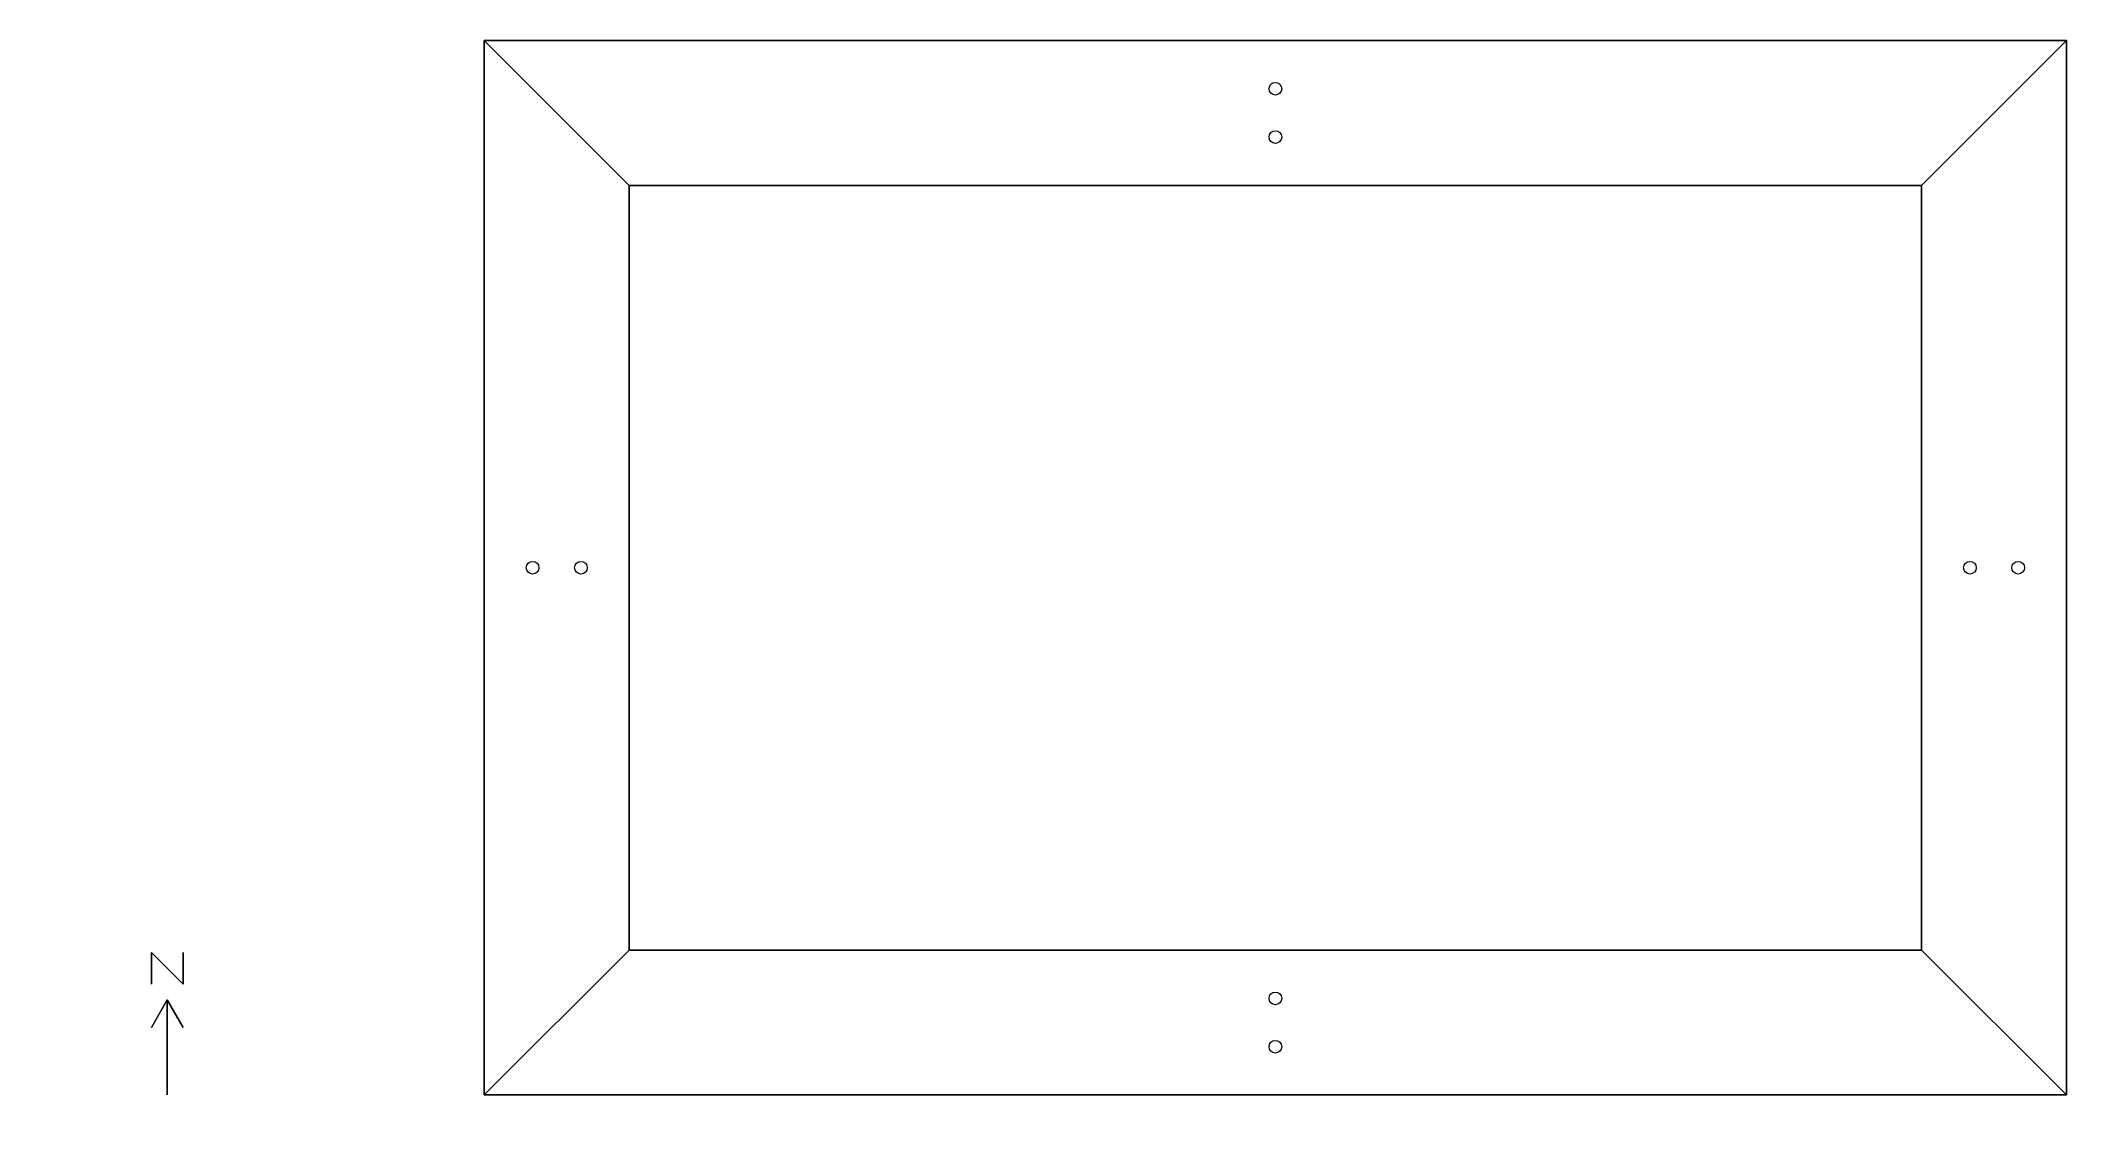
# Model space of a CAD drawing. Header units: metres. Extents: x -14 to 49.9, y -1.1 to 33.3.
import ezdxf

# ---------------------------------------------------------------- set-up
doc = ezdxf.new("R2010")
doc.units = ezdxf.units.M

msp = doc.modelspace()

# ---------------------------------------------------------------- linework, layer by layer
at = {"layer": '1', "color": 3}
for points in [[(-10.5, 4.5, 0.1), (-10.5, 4.5), (-10.5, 3.5), (-10.5, 3.5, 0.1)], [(-10.5, 4.5, 0.1), (-10.5, 4.5), (-9.5, 3.5), (-9.5, 3.5, 0.1)], [(-9.5, 4.5, 0.1), (-9.5, 4.5), (-9.5, 3.5), (-9.5, 3.5, 0.1)], [(-10, 3, 0.1), (-10, 3), (-10.5, 2.134), (-10.5, 2.134, 0.1)], [(-10, 3, 0.1), (-10, 3), (-10, 0), (-10, 0, 0.1)], [(-10, 3, 0.1), (-10, 3), (-9.5, 2.134), (-9.5, 2.134, 0.1)]]:
    msp.add_3dface(points, dxfattribs=at)
at = {"layer": 'CORE_BOTTOM', "color": 43}
for points in [[(45.3375, 28.7006, 2.7432), (45.3375, 28.7006), (4.5732, 28.7006), (4.5732, 28.7006, 2.7432)], [(4.5732, 28.7006, 2.7432), (4.5732, 28.7006), (4.5732, 4.5732), (4.5732, 4.5732, 2.7432)], [(45.3375, 4.5732, 2.7432), (45.3375, 4.5732), (45.3375, 28.7006), (45.3375, 28.7006, 2.7432)], [(4.5732, 4.5732, 2.7432), (4.5732, 4.5732), (45.3375, 4.5732), (45.3375, 4.5732, 2.7432)]]:
    msp.add_3dface(points, dxfattribs=at)
at = {"layer": 'CORE_BOTTOM', "color": 8}
msp.add_3dface([(45.3375, 28.7006), (45.3375, 4.5732), (4.5732, 4.5732), (4.5732, 28.7006)], dxfattribs=at)
at = {"layer": 'CORE_BOTTOM', "color": 15}
msp.add_3dface([(4.5732, 28.7006, 2.7432), (4.5732, 4.5732, 2.7432), (45.3375, 4.5732, 2.7432), (45.3375, 28.7006, 2.7432)], dxfattribs=at)
at = {"layer": 'CORE_MID', "color": 43}
for points in [[(45.3375, 28.7006, 6.7056), (45.3375, 28.7006, 3.9624), (4.5732, 28.7006, 3.9624), (4.5732, 28.7006, 6.7056)], [(4.5732, 28.7006, 6.7056), (4.5732, 28.7006, 3.9624), (4.5732, 4.5732, 3.9624), (4.5732, 4.5732, 6.7056)], [(45.3375, 4.5732, 6.7056), (45.3375, 4.5732, 3.9624), (45.3375, 28.7006, 3.9624), (45.3375, 28.7006, 6.7056)], [(4.5732, 4.5732, 6.7056), (4.5732, 4.5732, 3.9624), (45.3375, 4.5732, 3.9624), (45.3375, 4.5732, 6.7056)]]:
    msp.add_3dface(points, dxfattribs=at)
at = {"layer": 'CORE_MID', "color": 8}
msp.add_3dface([(45.3375, 28.7006, 3.9624), (45.3375, 4.5732, 3.9624), (4.5732, 4.5732, 3.9624), (4.5732, 28.7006, 3.9624)], dxfattribs=at)
at = {"layer": 'CORE_MID', "color": 15}
msp.add_3dface([(4.5732, 28.7006, 6.7056), (4.5732, 4.5732, 6.7056), (45.3375, 4.5732, 6.7056), (45.3375, 28.7006, 6.7056)], dxfattribs=at)
at = {"layer": 'CORE_TOP', "color": 43}
for points in [[(45.3375, 28.7006, 10.668), (45.3375, 28.7006, 7.9248), (4.5732, 28.7006, 7.9248), (4.5732, 28.7006, 10.668)], [(4.5732, 28.7006, 10.668), (4.5732, 28.7006, 7.9248), (4.5732, 4.5732, 7.9248), (4.5732, 4.5732, 10.668)], [(45.3375, 4.5732, 10.668), (45.3375, 4.5732, 7.9248), (45.3375, 28.7006, 7.9248), (45.3375, 28.7006, 10.668)], [(4.5732, 4.5732, 10.668), (4.5732, 4.5732, 7.9248), (45.3375, 4.5732, 7.9248), (45.3375, 4.5732, 10.668)]]:
    msp.add_3dface(points, dxfattribs=at)
at = {"layer": 'CORE_TOP', "color": 8}
msp.add_3dface([(45.3375, 28.7006, 7.9248), (45.3375, 4.5732, 7.9248), (4.5732, 4.5732, 7.9248), (4.5732, 28.7006, 7.9248)], dxfattribs=at)
at = {"layer": 'CORE_TOP', "color": 15}
msp.add_3dface([(45.3375, 4.5732, 10.668), (45.3375, 28.7006, 10.668), (4.5732, 28.7006, 10.668), (4.5732, 4.5732, 10.668)], dxfattribs=at)
at = {"layer": 'FIRSTFLOOR_PLENUM', "color": 43}
for points in [[(49.911, 33.2738, 3.9624), (49.911, 33.2738, 2.7432), (0, 33.2738, 2.7432), (0, 33.2738, 3.9624)], [(0, 33.2738, 3.9624), (0, 33.2738, 2.7432), (0, 0, 2.7432), (0, 0, 3.9624)], [(49.911, 0, 3.9624), (49.911, 0, 2.7432), (49.911, 33.2738, 2.7432), (49.911, 33.2738, 3.9624)], [(0, 0, 3.9624), (0, 0, 2.7432), (49.911, 0, 2.7432), (49.911, 0, 3.9624)]]:
    msp.add_3dface(points, dxfattribs=at)
at = {"layer": 'FIRSTFLOOR_PLENUM', "color": 8}
for points in [[(49.911, 33.2738, 2.7432), (45.3375, 28.7006, 2.7432), (4.5732, 28.7006, 2.7432), (0, 33.2738, 2.7432)], [(0, 33.2738, 2.7432), (4.5732, 28.7006, 2.7432), (4.5732, 4.5732, 2.7432), (0, 0, 2.7432)], [(49.911, 0, 2.7432), (45.3375, 4.5732, 2.7432), (45.3375, 28.7006, 2.7432), (49.911, 33.2738, 2.7432)], [(45.3375, 28.7006, 2.7432), (45.3375, 4.5732, 2.7432), (4.5732, 4.5732, 2.7432), (4.5732, 28.7006, 2.7432)], [(0, 0, 2.7432), (4.5732, 4.5732, 2.7432), (45.3375, 4.5732, 2.7432), (49.911, 0, 2.7432)]]:
    msp.add_3dface(points, dxfattribs=at)
at = {"layer": 'FIRSTFLOOR_PLENUM', "color": 15}
for points in [[(0, 33.2738, 3.9624), (4.5732, 28.7006, 3.9624), (45.3375, 28.7006, 3.9624), (49.911, 33.2738, 3.9624)], [(0, 0, 3.9624), (4.5732, 4.5732, 3.9624), (4.5732, 28.7006, 3.9624), (0, 33.2738, 3.9624)], [(49.911, 33.2738, 3.9624), (45.3375, 28.7006, 3.9624), (45.3375, 4.5732, 3.9624), (49.911, 0, 3.9624)], [(4.5732, 28.7006, 3.9624), (4.5732, 4.5732, 3.9624), (45.3375, 4.5732, 3.9624), (45.3375, 28.7006, 3.9624)], [(49.911, 0, 3.9624), (45.3375, 4.5732, 3.9624), (4.5732, 4.5732, 3.9624), (0, 0, 3.9624)]]:
    msp.add_3dface(points, dxfattribs=at)
at = {"layer": 'MIDFLOOR_PLENUM', "color": 43}
for points in [[(49.911, 33.2738, 7.9248), (49.911, 33.2738, 6.7056), (0, 33.2738, 6.7056), (0, 33.2738, 7.9248)], [(0, 33.2738, 7.9248), (0, 33.2738, 6.7056), (0, 0, 6.7056), (0, 0, 7.9248)], [(49.911, 0, 7.9248), (49.911, 0, 6.7056), (49.911, 33.2738, 6.7056), (49.911, 33.2738, 7.9248)], [(0, 0, 7.9248), (0, 0, 6.7056), (49.911, 0, 6.7056), (49.911, 0, 7.9248)]]:
    msp.add_3dface(points, dxfattribs=at)
at = {"layer": 'MIDFLOOR_PLENUM', "color": 8}
for points in [[(49.911, 33.2738, 6.7056), (45.3375, 28.7006, 6.7056), (4.5732, 28.7006, 6.7056), (0, 33.2738, 6.7056)], [(0, 33.2738, 6.7056), (4.5732, 28.7006, 6.7056), (4.5732, 4.5732, 6.7056), (0, 0, 6.7056)], [(49.911, 0, 6.7056), (45.3375, 4.5732, 6.7056), (45.3375, 28.7006, 6.7056), (49.911, 33.2738, 6.7056)], [(45.3375, 28.7006, 6.7056), (45.3375, 4.5732, 6.7056), (4.5732, 4.5732, 6.7056), (4.5732, 28.7006, 6.7056)], [(0, 0, 6.7056), (4.5732, 4.5732, 6.7056), (45.3375, 4.5732, 6.7056), (49.911, 0, 6.7056)]]:
    msp.add_3dface(points, dxfattribs=at)
at = {"layer": 'MIDFLOOR_PLENUM', "color": 15}
for points in [[(0, 33.2738, 7.9248), (4.5732, 28.7006, 7.9248), (45.3375, 28.7006, 7.9248), (49.911, 33.2738, 7.9248)], [(0, 0, 7.9248), (4.5732, 4.5732, 7.9248), (4.5732, 28.7006, 7.9248), (0, 33.2738, 7.9248)], [(49.911, 33.2738, 7.9248), (45.3375, 28.7006, 7.9248), (45.3375, 4.5732, 7.9248), (49.911, 0, 7.9248)], [(4.5732, 28.7006, 7.9248), (4.5732, 4.5732, 7.9248), (45.3375, 4.5732, 7.9248), (45.3375, 28.7006, 7.9248)], [(49.911, 0, 7.9248), (45.3375, 4.5732, 7.9248), (4.5732, 4.5732, 7.9248), (0, 0, 7.9248)]]:
    msp.add_3dface(points, dxfattribs=at)
at = {"layer": 'PERIMETER_BOT_ZN_1', "color": 5}
msp.add_circle((24.9555, 3.048, 0.762), 0.2, dxfattribs=at)
msp.add_circle((24.9555, 3.048, 0.762), 0.2, dxfattribs=at)
at = {"layer": 'PERIMETER_BOT_ZN_1', "color": 10}
msp.add_circle((24.9555, 1.524, 0.762), 0.2, dxfattribs=at)
msp.add_circle((24.9555, 1.524, 0.762), 0.2, dxfattribs=at)
at = {"layer": 'PERIMETER_BOT_ZN_1', "color": 43}
for points in [[(4.5732, 4.5732, 2.7432), (4.5732, 4.5732), (0, 0), (0, 0, 2.7432)], [(45.3375, 4.5732, 2.7432), (45.3375, 4.5732), (4.5732, 4.5732), (4.5732, 4.5732, 2.7432)], [(49.911, 0, 2.7432), (49.911, 0), (45.3375, 4.5732), (45.3375, 4.5732, 2.7432)], [(0, 0, 2.7432), (0, 0), (49.911, 0), (49.911, 0, 2.7432)]]:
    msp.add_3dface(points, dxfattribs=at)
at = {"layer": 'PERIMETER_BOT_ZN_1', "color": 8}
msp.add_3dface([(0, 0), (4.5732, 4.5732), (45.3375, 4.5732), (49.911, 0)], dxfattribs=at)
at = {"layer": 'PERIMETER_BOT_ZN_1', "color": 15}
msp.add_3dface([(49.911, 0, 2.7432), (45.3375, 4.5732, 2.7432), (4.5732, 4.5732, 2.7432), (0, 0, 2.7432)], dxfattribs=at)
at = {"layer": 'PERIMETER_BOT_ZN_1', "color": 143}
for points in [[(0, 0, 2.3293), (0, 0, 0.9546), (15.8242, 0, 0.9546), (15.8242, 0, 2.3293)], [(17.0434, 0, 2.3293), (17.0434, 0, 0.9546), (32.8676, 0, 0.9546), (32.8676, 0, 2.3293)], [(34.0868, 0, 2.3293), (34.0868, 0, 0.9546), (49.91, 0, 0.9546), (49.91, 0, 2.3293)]]:
    msp.add_3dface(points, dxfattribs=at)
at = {"layer": 'PERIMETER_BOT_ZN_1', "color": 45}
for points in [[(15.9826, 0, 2.1336), (15.9826, 0), (16.897, 0), (16.897, 0, 2.1336)], [(33.0113, 0, 2.1336), (33.0113, 0), (33.9257, 0), (33.9257, 0, 2.1336)]]:
    msp.add_3dface(points, dxfattribs=at)
at = {"layer": 'PERIMETER_BOT_ZN_2', "color": 5}
msp.add_circle((46.863, 16.6369, 0.762), 0.2, dxfattribs=at)
msp.add_circle((46.863, 16.6369, 0.762), 0.2, dxfattribs=at)
at = {"layer": 'PERIMETER_BOT_ZN_2', "color": 10}
msp.add_circle((48.387, 16.6369, 0.762), 0.2, dxfattribs=at)
msp.add_circle((48.387, 16.6369, 0.762), 0.2, dxfattribs=at)
at = {"layer": 'PERIMETER_BOT_ZN_2', "color": 43}
for points in [[(49.911, 33.2738, 2.7432), (49.911, 33.2738), (45.3375, 28.7006), (45.3375, 28.7006, 2.7432)], [(49.911, 0, 2.7432), (49.911, 0), (49.911, 33.2738), (49.911, 33.2738, 2.7432)], [(45.3375, 28.7006, 2.7432), (45.3375, 28.7006), (45.3375, 4.5732), (45.3375, 4.5732, 2.7432)], [(45.3375, 4.5732, 2.7432), (45.3375, 4.5732), (49.911, 0), (49.911, 0, 2.7432)]]:
    msp.add_3dface(points, dxfattribs=at)
at = {"layer": 'PERIMETER_BOT_ZN_2', "color": 8}
msp.add_3dface([(49.911, 0), (45.3375, 4.5732), (45.3375, 28.7006), (49.911, 33.2738)], dxfattribs=at)
at = {"layer": 'PERIMETER_BOT_ZN_2', "color": 15}
msp.add_3dface([(49.911, 33.2738, 2.7432), (45.3375, 28.7006, 2.7432), (45.3375, 4.5732, 2.7432), (49.911, 0, 2.7432)], dxfattribs=at)
at = {"layer": 'PERIMETER_BOT_ZN_2', "color": 143}
for points in [[(49.911, 32.0545, 2.3293), (49.911, 32.0545, 0.9719), (49.911, 33.2737, 0.9719), (49.911, 33.2737, 2.3293)], [(49.911, 0, 2.3293), (49.911, 0, 0.9719), (49.911, 30.8353, 0.9719), (49.911, 30.8353, 2.3293)]]:
    msp.add_3dface(points, dxfattribs=at)
at = {"layer": 'PERIMETER_BOT_ZN_2', "color": 45}
msp.add_3dface([(49.911, 30.9852, 2.1336), (49.911, 30.9852), (49.911, 31.8996), (49.911, 31.8996, 2.1336)], dxfattribs=at)
at = {"layer": 'PERIMETER_BOT_ZN_3', "color": 10}
msp.add_circle((24.9555, 31.7498, 0.762), 0.2, dxfattribs=at)
msp.add_circle((24.9555, 31.7498, 0.762), 0.2, dxfattribs=at)
at = {"layer": 'PERIMETER_BOT_ZN_3', "color": 5}
msp.add_circle((24.9555, 30.2258, 0.762), 0.2, dxfattribs=at)
msp.add_circle((24.9555, 30.2258, 0.762), 0.2, dxfattribs=at)
at = {"layer": 'PERIMETER_BOT_ZN_3', "color": 43}
for points in [[(49.911, 33.2738, 2.7432), (49.911, 33.2738), (0, 33.2738), (0, 33.2738, 2.7432)], [(0, 33.2738, 2.7432), (0, 33.2738), (4.5732, 28.7006), (4.5732, 28.7006, 2.7432)], [(45.3375, 28.7006, 2.7432), (45.3375, 28.7006), (49.911, 33.2738), (49.911, 33.2738, 2.7432)], [(4.5732, 28.7006, 2.7432), (4.5732, 28.7006), (45.3375, 28.7006), (45.3375, 28.7006, 2.7432)]]:
    msp.add_3dface(points, dxfattribs=at)
at = {"layer": 'PERIMETER_BOT_ZN_3', "color": 143}
for points in [[(15.8242, 33.2738, 2.3293), (15.8242, 33.2738, 0.9546), (0, 33.2738, 0.9546), (0, 33.2738, 2.3293)], [(32.8676, 33.2738, 2.3293), (32.8676, 33.2738, 0.9546), (17.0434, 33.2738, 0.9546), (17.0434, 33.2738, 2.3293)], [(49.91, 33.2738, 2.3293), (49.91, 33.2738, 0.9546), (34.0868, 33.2738, 0.9546), (34.0868, 33.2738, 2.3293)]]:
    msp.add_3dface(points, dxfattribs=at)
at = {"layer": 'PERIMETER_BOT_ZN_3', "color": 8}
msp.add_3dface([(49.911, 33.2738), (45.3375, 28.7006), (4.5732, 28.7006), (0, 33.2738)], dxfattribs=at)
at = {"layer": 'PERIMETER_BOT_ZN_3', "color": 15}
msp.add_3dface([(0, 33.2738, 2.7432), (4.5732, 28.7006, 2.7432), (45.3375, 28.7006, 2.7432), (49.911, 33.2738, 2.7432)], dxfattribs=at)
at = {"layer": 'PERIMETER_BOT_ZN_3', "color": 45}
for points in [[(16.8433, 33.2738, 2.1336), (16.8433, 33.2738), (15.9289, 33.2738), (15.9289, 33.2738, 2.1336)], [(33.9447, 33.2738, 2.1336), (33.9447, 33.2738), (33.0303, 33.2738), (33.0303, 33.2738, 2.1336)]]:
    msp.add_3dface(points, dxfattribs=at)
at = {"layer": 'PERIMETER_BOT_ZN_4', "color": 10}
msp.add_circle((1.524, 16.6369, 0.762), 0.2, dxfattribs=at)
msp.add_circle((1.524, 16.6369, 0.762), 0.2, dxfattribs=at)
at = {"layer": 'PERIMETER_BOT_ZN_4', "color": 5}
msp.add_circle((3.048, 16.6369, 0.762), 0.2, dxfattribs=at)
msp.add_circle((3.048, 16.6369, 0.762), 0.2, dxfattribs=at)
at = {"layer": 'PERIMETER_BOT_ZN_4', "color": 43}
for points in [[(0, 33.2738, 2.7432), (0, 33.2738), (0, 0), (0, 0, 2.7432)], [(4.5732, 28.7006, 2.7432), (4.5732, 28.7006), (0, 33.2738), (0, 33.2738, 2.7432)], [(4.5732, 4.5732, 2.7432), (4.5732, 4.5732), (4.5732, 28.7006), (4.5732, 28.7006, 2.7432)], [(0, 0, 2.7432), (0, 0), (4.5732, 4.5732), (4.5732, 4.5732, 2.7432)]]:
    msp.add_3dface(points, dxfattribs=at)
at = {"layer": 'PERIMETER_BOT_ZN_4', "color": 8}
msp.add_3dface([(0, 33.2738), (4.5732, 28.7006), (4.5732, 4.5732), (0, 0)], dxfattribs=at)
at = {"layer": 'PERIMETER_BOT_ZN_4', "color": 15}
msp.add_3dface([(0, 0, 2.7432), (4.5732, 4.5732, 2.7432), (4.5732, 28.7006, 2.7432), (0, 33.2738, 2.7432)], dxfattribs=at)
at = {"layer": 'PERIMETER_BOT_ZN_4', "color": 143}
for points in [[(0, 33.2737, 2.3293), (0, 33.2737, 0.9719), (0, 2.4384, 0.9719), (0, 2.4384, 2.3293)], [(0, 1.2192, 2.3293), (0, 1.2192, 0.9719), (0, 0, 0.9719), (0, 0, 2.3293)]]:
    msp.add_3dface(points, dxfattribs=at)
at = {"layer": 'PERIMETER_BOT_ZN_4', "color": 45}
msp.add_3dface([(0, 2.2796, 2.1336), (0, 2.2796), (0, 1.3652), (0, 1.3652, 2.1336)], dxfattribs=at)
at = {"layer": 'PERIMETER_MID_ZN_1', "color": 5}
msp.add_circle((24.9555, 3.048, 4.7244), 0.2, dxfattribs=at)
msp.add_circle((24.9555, 3.048, 4.7244), 0.2, dxfattribs=at)
at = {"layer": 'PERIMETER_MID_ZN_1', "color": 10}
msp.add_circle((24.9555, 1.524, 4.7244), 0.2, dxfattribs=at)
msp.add_circle((24.9555, 1.524, 4.7244), 0.2, dxfattribs=at)
at = {"layer": 'PERIMETER_MID_ZN_1', "color": 43}
for points in [[(4.5732, 4.5732, 6.7056), (4.5732, 4.5732, 3.9624), (0, 0, 3.9624), (0, 0, 6.7056)], [(45.3375, 4.5732, 6.7056), (45.3375, 4.5732, 3.9624), (4.5732, 4.5732, 3.9624), (4.5732, 4.5732, 6.7056)], [(49.911, 0, 6.7056), (49.911, 0, 3.9624), (45.3375, 4.5732, 3.9624), (45.3375, 4.5732, 6.7056)], [(0, 0, 6.7056), (0, 0, 3.9624), (49.911, 0, 3.9624), (49.911, 0, 6.7056)]]:
    msp.add_3dface(points, dxfattribs=at)
at = {"layer": 'PERIMETER_MID_ZN_1', "color": 8}
msp.add_3dface([(0, 0, 3.9624), (4.5732, 4.5732, 3.9624), (45.3375, 4.5732, 3.9624), (49.911, 0, 3.9624)], dxfattribs=at)
at = {"layer": 'PERIMETER_MID_ZN_1', "color": 15}
msp.add_3dface([(49.911, 0, 6.7056), (45.3375, 4.5732, 6.7056), (4.5732, 4.5732, 6.7056), (0, 0, 6.7056)], dxfattribs=at)
at = {"layer": 'PERIMETER_MID_ZN_1', "color": 143}
msp.add_3dface([(0, 0, 6.2917), (0, 0, 4.9841), (49.91, 0, 4.9841), (49.91, 0, 6.2917)], dxfattribs=at)
at = {"layer": 'PERIMETER_MID_ZN_2', "color": 5}
msp.add_circle((46.863, 16.6369, 4.7244), 0.2, dxfattribs=at)
msp.add_circle((46.863, 16.6369, 4.7244), 0.2, dxfattribs=at)
at = {"layer": 'PERIMETER_MID_ZN_2', "color": 10}
msp.add_circle((48.387, 16.6369, 4.7244), 0.2, dxfattribs=at)
msp.add_circle((48.387, 16.6369, 4.7244), 0.2, dxfattribs=at)
at = {"layer": 'PERIMETER_MID_ZN_2', "color": 43}
for points in [[(49.911, 33.2738, 6.7056), (49.911, 33.2738, 3.9624), (45.3375, 28.7006, 3.9624), (45.3375, 28.7006, 6.7056)], [(49.911, 0, 6.7056), (49.911, 0, 3.9624), (49.911, 33.2738, 3.9624), (49.911, 33.2738, 6.7056)], [(45.3375, 28.7006, 6.7056), (45.3375, 28.7006, 3.9624), (45.3375, 4.5732, 3.9624), (45.3375, 4.5732, 6.7056)], [(45.3375, 4.5732, 6.7056), (45.3375, 4.5732, 3.9624), (49.911, 0, 3.9624), (49.911, 0, 6.7056)]]:
    msp.add_3dface(points, dxfattribs=at)
at = {"layer": 'PERIMETER_MID_ZN_2', "color": 8}
msp.add_3dface([(49.911, 0, 3.9624), (45.3375, 4.5732, 3.9624), (45.3375, 28.7006, 3.9624), (49.911, 33.2738, 3.9624)], dxfattribs=at)
at = {"layer": 'PERIMETER_MID_ZN_2', "color": 15}
msp.add_3dface([(49.911, 33.2738, 6.7056), (45.3375, 28.7006, 6.7056), (45.3375, 4.5732, 6.7056), (49.911, 0, 6.7056)], dxfattribs=at)
at = {"layer": 'PERIMETER_MID_ZN_2', "color": 143}
msp.add_3dface([(49.911, 0, 6.2917), (49.911, 0, 4.9841), (49.911, 33.2737, 4.9841), (49.911, 33.2737, 6.2917)], dxfattribs=at)
at = {"layer": 'PERIMETER_MID_ZN_3', "color": 10}
msp.add_circle((24.9555, 31.7498, 4.7244), 0.2, dxfattribs=at)
msp.add_circle((24.9555, 31.7498, 4.7244), 0.2, dxfattribs=at)
at = {"layer": 'PERIMETER_MID_ZN_3', "color": 5}
msp.add_circle((24.9555, 30.2258, 4.7244), 0.2, dxfattribs=at)
msp.add_circle((24.9555, 30.2258, 4.7244), 0.2, dxfattribs=at)
at = {"layer": 'PERIMETER_MID_ZN_3', "color": 43}
for points in [[(49.911, 33.2738, 6.7056), (49.911, 33.2738, 3.9624), (0, 33.2738, 3.9624), (0, 33.2738, 6.7056)], [(0, 33.2738, 6.7056), (0, 33.2738, 3.9624), (4.5732, 28.7006, 3.9624), (4.5732, 28.7006, 6.7056)], [(45.3375, 28.7006, 6.7056), (45.3375, 28.7006, 3.9624), (49.911, 33.2738, 3.9624), (49.911, 33.2738, 6.7056)], [(4.5732, 28.7006, 6.7056), (4.5732, 28.7006, 3.9624), (45.3375, 28.7006, 3.9624), (45.3375, 28.7006, 6.7056)]]:
    msp.add_3dface(points, dxfattribs=at)
at = {"layer": 'PERIMETER_MID_ZN_3', "color": 143}
msp.add_3dface([(49.91, 33.2738, 6.2917), (49.91, 33.2738, 4.9841), (0, 33.2738, 4.9841), (0, 33.2738, 6.2917)], dxfattribs=at)
at = {"layer": 'PERIMETER_MID_ZN_3', "color": 8}
msp.add_3dface([(49.911, 33.2738, 3.9624), (45.3375, 28.7006, 3.9624), (4.5732, 28.7006, 3.9624), (0, 33.2738, 3.9624)], dxfattribs=at)
at = {"layer": 'PERIMETER_MID_ZN_3', "color": 15}
msp.add_3dface([(0, 33.2738, 6.7056), (4.5732, 28.7006, 6.7056), (45.3375, 28.7006, 6.7056), (49.911, 33.2738, 6.7056)], dxfattribs=at)
at = {"layer": 'PERIMETER_MID_ZN_4', "color": 10}
msp.add_circle((1.524, 16.6369, 4.7244), 0.2, dxfattribs=at)
msp.add_circle((1.524, 16.6369, 4.7244), 0.2, dxfattribs=at)
at = {"layer": 'PERIMETER_MID_ZN_4', "color": 5}
msp.add_circle((3.048, 16.6369, 4.7244), 0.2, dxfattribs=at)
msp.add_circle((3.048, 16.6369, 4.7244), 0.2, dxfattribs=at)
at = {"layer": 'PERIMETER_MID_ZN_4', "color": 43}
for points in [[(0, 33.2738, 6.7056), (0, 33.2738, 3.9624), (0, 0, 3.9624), (0, 0, 6.7056)], [(4.5732, 28.7006, 6.7056), (4.5732, 28.7006, 3.9624), (0, 33.2738, 3.9624), (0, 33.2738, 6.7056)], [(4.5732, 4.5732, 6.7056), (4.5732, 4.5732, 3.9624), (4.5732, 28.7006, 3.9624), (4.5732, 28.7006, 6.7056)], [(0, 0, 6.7056), (0, 0, 3.9624), (4.5732, 4.5732, 3.9624), (4.5732, 4.5732, 6.7056)]]:
    msp.add_3dface(points, dxfattribs=at)
at = {"layer": 'PERIMETER_MID_ZN_4', "color": 8}
msp.add_3dface([(0, 33.2738, 3.9624), (4.5732, 28.7006, 3.9624), (4.5732, 4.5732, 3.9624), (0, 0, 3.9624)], dxfattribs=at)
at = {"layer": 'PERIMETER_MID_ZN_4', "color": 15}
msp.add_3dface([(0, 0, 6.7056), (4.5732, 4.5732, 6.7056), (4.5732, 28.7006, 6.7056), (0, 33.2738, 6.7056)], dxfattribs=at)
at = {"layer": 'PERIMETER_MID_ZN_4', "color": 143}
msp.add_3dface([(0, 33.2737, 6.2917), (0, 33.2737, 4.9841), (0, 0, 4.9841), (0, 0, 6.2917)], dxfattribs=at)
at = {"layer": 'PERIMETER_TOP_ZN_1', "color": 5}
msp.add_circle((24.9555, 3.048, 8.687), 0.2, dxfattribs=at)
msp.add_circle((24.9555, 3.048, 8.687), 0.2, dxfattribs=at)
at = {"layer": 'PERIMETER_TOP_ZN_1', "color": 10}
msp.add_circle((24.9555, 1.524, 8.687), 0.2, dxfattribs=at)
msp.add_circle((24.9555, 1.524, 8.687), 0.2, dxfattribs=at)
at = {"layer": 'PERIMETER_TOP_ZN_1', "color": 43}
for points in [[(4.5732, 4.5732, 10.668), (4.5732, 4.5732, 7.9248), (0, 0, 7.9248), (0, 0, 10.668)], [(45.3375, 4.5732, 10.668), (45.3375, 4.5732, 7.9248), (4.5732, 4.5732, 7.9248), (4.5732, 4.5732, 10.668)], [(49.911, 0, 10.668), (49.911, 0, 7.9248), (45.3375, 4.5732, 7.9248), (45.3375, 4.5732, 10.668)], [(0, 0, 10.668), (0, 0, 7.9248), (49.911, 0, 7.9248), (49.911, 0, 10.668)]]:
    msp.add_3dface(points, dxfattribs=at)
at = {"layer": 'PERIMETER_TOP_ZN_1', "color": 8}
msp.add_3dface([(0, 0, 7.9248), (4.5732, 4.5732, 7.9248), (45.3375, 4.5732, 7.9248), (49.911, 0, 7.9248)], dxfattribs=at)
at = {"layer": 'PERIMETER_TOP_ZN_1', "color": 15}
msp.add_3dface([(0, 0, 10.668), (49.911, 0, 10.668), (45.3375, 4.5732, 10.668), (4.5732, 4.5732, 10.668)], dxfattribs=at)
at = {"layer": 'PERIMETER_TOP_ZN_1', "color": 143}
msp.add_3dface([(0, 0, 10.2541), (0, 0, 8.9465), (49.91, 0, 8.9465), (49.91, 0, 10.2541)], dxfattribs=at)
at = {"layer": 'PERIMETER_TOP_ZN_2', "color": 5}
msp.add_circle((46.863, 16.6369, 8.687), 0.2, dxfattribs=at)
msp.add_circle((46.863, 16.6369, 8.687), 0.2, dxfattribs=at)
at = {"layer": 'PERIMETER_TOP_ZN_2', "color": 10}
msp.add_circle((48.387, 16.6369, 8.687), 0.2, dxfattribs=at)
msp.add_circle((48.387, 16.6369, 8.687), 0.2, dxfattribs=at)
at = {"layer": 'PERIMETER_TOP_ZN_2', "color": 43}
for points in [[(49.911, 33.2738, 10.668), (49.911, 33.2738, 7.9248), (45.3375, 28.7006, 7.9248), (45.3375, 28.7006, 10.668)], [(49.911, 0, 10.668), (49.911, 0, 7.9248), (49.911, 33.2738, 7.9248), (49.911, 33.2738, 10.668)], [(45.3375, 28.7006, 10.668), (45.3375, 28.7006, 7.9248), (45.3375, 4.5732, 7.9248), (45.3375, 4.5732, 10.668)], [(45.3375, 4.5732, 10.668), (45.3375, 4.5732, 7.9248), (49.911, 0, 7.9248), (49.911, 0, 10.668)]]:
    msp.add_3dface(points, dxfattribs=at)
at = {"layer": 'PERIMETER_TOP_ZN_2', "color": 8}
msp.add_3dface([(49.911, 0, 7.9248), (45.3375, 4.5732, 7.9248), (45.3375, 28.7006, 7.9248), (49.911, 33.2738, 7.9248)], dxfattribs=at)
at = {"layer": 'PERIMETER_TOP_ZN_2', "color": 15}
msp.add_3dface([(49.911, 0, 10.668), (49.911, 33.2738, 10.668), (45.3375, 28.7006, 10.668), (45.3375, 4.5732, 10.668)], dxfattribs=at)
at = {"layer": 'PERIMETER_TOP_ZN_2', "color": 143}
msp.add_3dface([(49.911, 0, 10.2541), (49.911, 0, 8.9465), (49.911, 33.2737, 8.9465), (49.911, 33.2737, 10.2541)], dxfattribs=at)
at = {"layer": 'PERIMETER_TOP_ZN_3', "color": 10}
msp.add_circle((24.9555, 31.7498, 8.687), 0.2, dxfattribs=at)
msp.add_circle((24.9555, 31.7498, 8.687), 0.2, dxfattribs=at)
at = {"layer": 'PERIMETER_TOP_ZN_3', "color": 5}
msp.add_circle((24.9555, 30.2258, 8.687), 0.2, dxfattribs=at)
msp.add_circle((24.9555, 30.2258, 8.687), 0.2, dxfattribs=at)
at = {"layer": 'PERIMETER_TOP_ZN_3', "color": 43}
for points in [[(49.911, 33.2738, 10.668), (49.911, 33.2738, 7.9248), (0, 33.2738, 7.9248), (0, 33.2738, 10.668)], [(0, 33.2738, 10.668), (0, 33.2738, 7.9248), (4.5732, 28.7006, 7.9248), (4.5732, 28.7006, 10.668)], [(45.3375, 28.7006, 10.668), (45.3375, 28.7006, 7.9248), (49.911, 33.2738, 7.9248), (49.911, 33.2738, 10.668)], [(4.5732, 28.7006, 10.668), (4.5732, 28.7006, 7.9248), (45.3375, 28.7006, 7.9248), (45.3375, 28.7006, 10.668)]]:
    msp.add_3dface(points, dxfattribs=at)
at = {"layer": 'PERIMETER_TOP_ZN_3', "color": 143}
msp.add_3dface([(49.91, 33.2738, 10.2541), (49.91, 33.2738, 8.9465), (0, 33.2738, 8.9465), (0, 33.2738, 10.2541)], dxfattribs=at)
at = {"layer": 'PERIMETER_TOP_ZN_3', "color": 8}
msp.add_3dface([(49.911, 33.2738, 7.9248), (45.3375, 28.7006, 7.9248), (4.5732, 28.7006, 7.9248), (0, 33.2738, 7.9248)], dxfattribs=at)
at = {"layer": 'PERIMETER_TOP_ZN_3', "color": 15}
msp.add_3dface([(49.911, 33.2738, 10.668), (0, 33.2738, 10.668), (4.5732, 28.7006, 10.668), (45.3375, 28.7006, 10.668)], dxfattribs=at)
at = {"layer": 'PERIMETER_TOP_ZN_4', "color": 10}
msp.add_circle((1.524, 16.6369, 8.687), 0.2, dxfattribs=at)
msp.add_circle((1.524, 16.6369, 8.687), 0.2, dxfattribs=at)
at = {"layer": 'PERIMETER_TOP_ZN_4', "color": 5}
msp.add_circle((3.048, 16.6369, 8.687), 0.2, dxfattribs=at)
msp.add_circle((3.048, 16.6369, 8.687), 0.2, dxfattribs=at)
at = {"layer": 'PERIMETER_TOP_ZN_4', "color": 43}
for points in [[(0, 33.2738, 10.668), (0, 33.2738, 7.9248), (0, 0, 7.9248), (0, 0, 10.668)], [(4.5732, 28.7006, 10.668), (4.5732, 28.7006, 7.9248), (0, 33.2738, 7.9248), (0, 33.2738, 10.668)], [(4.5732, 4.5732, 10.668), (4.5732, 4.5732, 7.9248), (4.5732, 28.7006, 7.9248), (4.5732, 28.7006, 10.668)], [(0, 0, 10.668), (0, 0, 7.9248), (4.5732, 4.5732, 7.9248), (4.5732, 4.5732, 10.668)]]:
    msp.add_3dface(points, dxfattribs=at)
at = {"layer": 'PERIMETER_TOP_ZN_4', "color": 8}
msp.add_3dface([(0, 33.2738, 7.9248), (4.5732, 28.7006, 7.9248), (4.5732, 4.5732, 7.9248), (0, 0, 7.9248)], dxfattribs=at)
at = {"layer": 'PERIMETER_TOP_ZN_4', "color": 15}
msp.add_3dface([(0, 33.2738, 10.668), (0, 0, 10.668), (4.5732, 4.5732, 10.668), (4.5732, 28.7006, 10.668)], dxfattribs=at)
at = {"layer": 'PERIMETER_TOP_ZN_4', "color": 143}
msp.add_3dface([(0, 33.2737, 10.2541), (0, 33.2737, 8.9465), (0, 0, 8.9465), (0, 0, 10.2541)], dxfattribs=at)
at = {"layer": 'TOPFLOOR_PLENUM', "color": 43}
for points in [[(49.911, 33.2738, 11.8872), (49.911, 33.2738, 10.668), (0, 33.2738, 10.668), (0, 33.2738, 11.8872)], [(0, 33.2738, 11.8872), (0, 33.2738, 10.668), (0, 0, 10.668), (0, 0, 11.8872)], [(49.911, 0, 11.8872), (49.911, 0, 10.668), (49.911, 33.2738, 10.668), (49.911, 33.2738, 11.8872)], [(0, 0, 11.8872), (0, 0, 10.668), (49.911, 0, 10.668), (49.911, 0, 11.8872)]]:
    msp.add_3dface(points, dxfattribs=at)
at = {"layer": 'TOPFLOOR_PLENUM', "color": 8}
for points in [[(45.3375, 28.7006, 10.668), (4.5732, 28.7006, 10.668), (0, 33.2738, 10.668), (49.911, 33.2738, 10.668)], [(4.5732, 28.7006, 10.668), (4.5732, 4.5732, 10.668), (0, 0, 10.668), (0, 33.2738, 10.668)], [(45.3375, 4.5732, 10.668), (45.3375, 28.7006, 10.668), (49.911, 33.2738, 10.668), (49.911, 0, 10.668)], [(4.5732, 4.5732, 10.668), (4.5732, 28.7006, 10.668), (45.3375, 28.7006, 10.668), (45.3375, 4.5732, 10.668)], [(4.5732, 4.5732, 10.668), (45.3375, 4.5732, 10.668), (49.911, 0, 10.668), (0, 0, 10.668)]]:
    msp.add_3dface(points, dxfattribs=at)
at = {"layer": 'TOPFLOOR_PLENUM', "color": 15}
msp.add_3dface([(49.911, 0, 11.8872), (49.911, 33.2738, 11.8872), (0, 33.2738, 11.8872), (0, 0, 11.8872)], dxfattribs=at)

doc.saveas('drawing.dxf')
